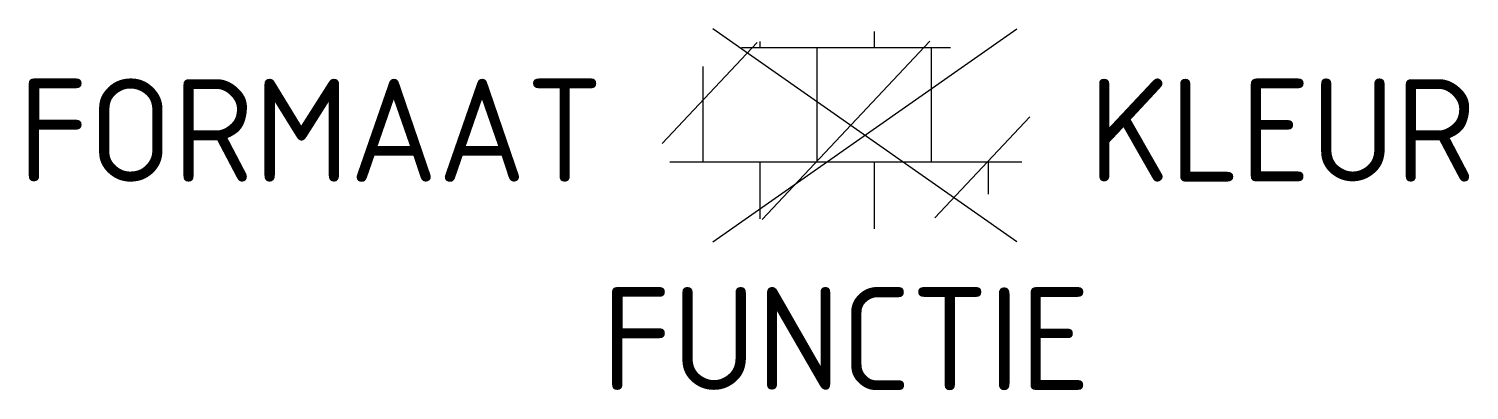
# Model space of a CAD drawing. Extents: x -14.6 to 10.6, y -4.5 to 1.9.
import ezdxf
from ezdxf.enums import TextEntityAlignment as Align

# ---------------------------------------------------------------- set-up
doc = ezdxf.new("R2010")
doc.units = 0
doc.styles.add('NLCS-ISO', font='NLCS-ISO.ttf')

msp = doc.modelspace()

# ---------------------------------------------------------------- linework, layer by layer
for p, q in [((-2.662, -1.864), (2.662, 1.864)), ((2.662, -1.864), (-2.662, 1.864)), ((0.165, 1.536), (0.165, 1.82)), ((-3.552, -0.144), (-1.888, 1.626)), ((-2.163, 1.536), (1.5, 1.536)), ((-1.835, 1.536), (-1.835, 1.642)), ((-1.799, -1.471), (1.136, 1.651)), ((-0.835, -0.464), (-0.835, 1.536)), ((1.165, -0.464), (1.165, 1.536)), ((-2.835, -0.464), (-2.835, 1.206)), ((1.225, -1.446), (2.888, 0.324)), ((-3.413, -0.464), (2.75, -0.464)), ((-1.835, -1.461), (-1.835, -0.464)), ((0.165, -1.639), (0.165, -0.464)), ((2.165, -1.03), (2.165, -0.464))]:
    msp.add_line(p, q)

# ---------------------------------------------------------------- texts
at = {"style": 'NLCS-ISO'}
msp.add_attdef('FORMAAT', text='40x40', height=1.8, dxfattribs=at).set_placement((-4.582, 0.09), align=Align.MIDDLE_RIGHT)
msp.add_attdef('KLEUR', text='', height=1.8, dxfattribs=at).set_placement((3.918, 0.09), align=Align.MIDDLE_LEFT)
at = {"style": 'NLCS-ISO', "flags": 1}
msp.add_attdef('FUNCTIE', text='', height=1.8, dxfattribs=at).set_placement((-0.332, -2.66), align=Align.TOP_CENTER)

doc.saveas('drawing.dxf')
